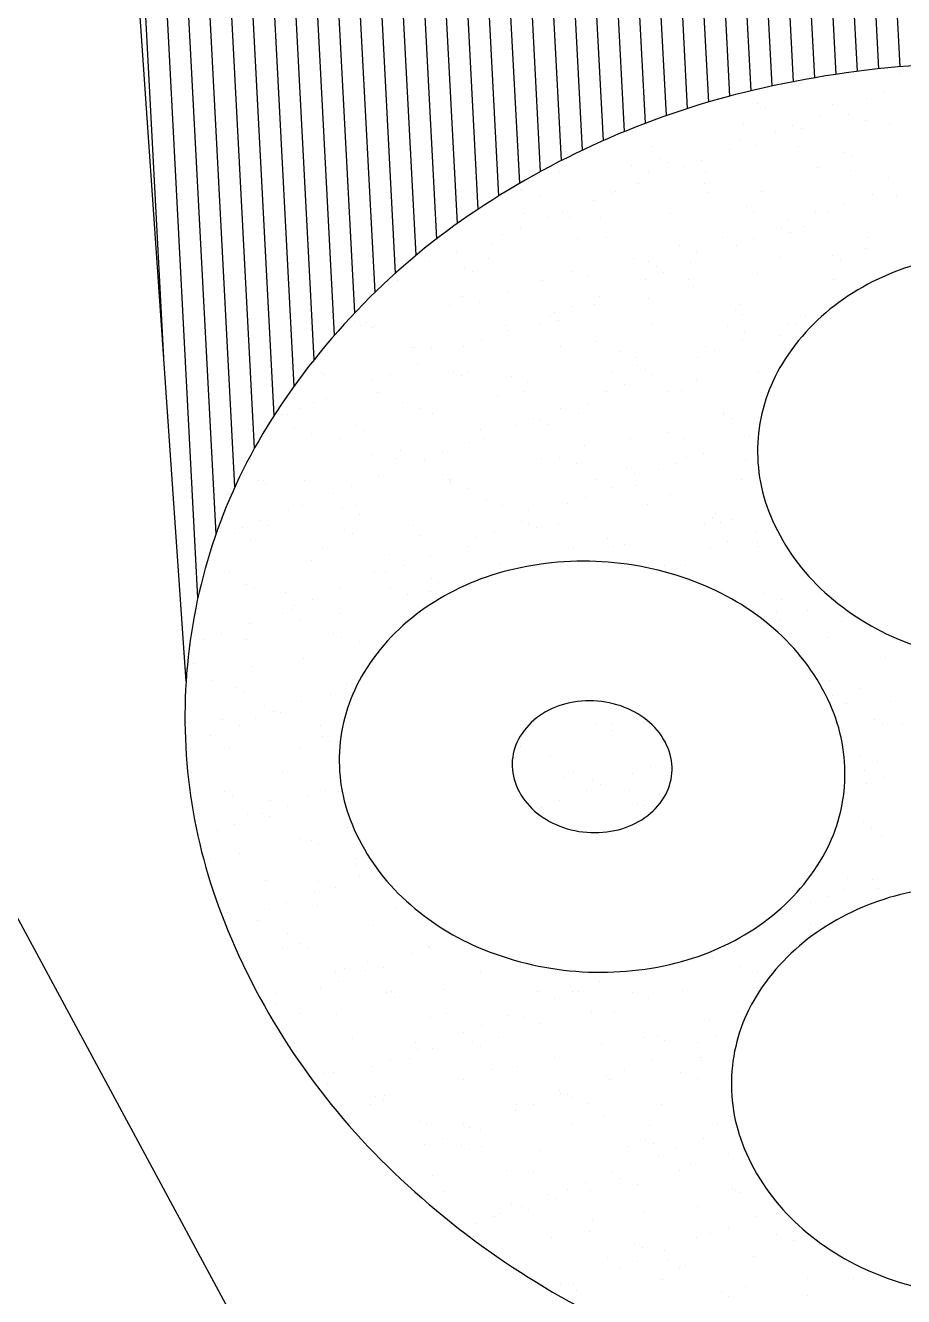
# Model space of a CAD drawing. Extents: x -508 to 92, y -98 to -31.
# Drawn here: x -111.956 to -110.214, y -71.689 to -69.167 of the extents above; entities that cross this region are included whole.
import ezdxf

# ---------------------------------------------------------------- set-up
doc = ezdxf.new("R2010")
doc.units = 0
doc.header["$MEASUREMENT"] = 0
doc.layers.get('0').update_dxf_attribs({"linetype": 'CONTINUOUS', "lineweight": 30})
doc.layers.add('SPARE', color=7, linetype='CONTINUOUS')

# ---------------------------------------------------------------- blocks, each defined once
blk = doc.blocks.new('*X10')
at = {"color": 0}
for p, q in [((48.8317, 63.3443), (48.7022, 65.8168)), ((48.8794, 63.0081), (48.7338, 65.7871)), ((48.9048, 63.0975), (48.7658, 65.7487)), ((48.9313, 63.1636), (48.7979, 65.7104)), ((49.5941, 63.7021), (49.49, 65.6877)), ((48.9585, 63.2176), (48.8299, 65.672)), ((49.3881, 63.6203), (49.2807, 65.6681)), ((49.4173, 63.6347), (49.3107, 65.67)), ((49.4467, 63.6482), (49.3406, 65.6718)), ((49.4761, 63.6607), (49.3706, 65.6736)), ((49.5055, 63.6724), (49.4005, 65.6754)), ((49.535, 63.6831), (49.4305, 65.6773)), ((49.0988, 63.407), (48.9813, 65.6499)), ((49.1273, 63.436), (49.0112, 65.6517)), ((49.156, 63.4628), (49.0412, 65.6535)), ((49.1847, 63.4876), (49.0711, 65.6553)), ((49.2136, 63.5107), (49.1011, 65.6572)), ((49.2425, 63.5322), (49.131, 65.659)), ((49.2715, 63.5522), (49.161, 65.6608)), ((49.3005, 63.5708), (49.1909, 65.6626)), ((49.3296, 63.5884), (49.2208, 65.6645)), ((49.3588, 63.6048), (49.2508, 65.6663)), ((48.9862, 63.2636), (48.8615, 65.6426)), ((49.0141, 63.3045), (48.8914, 65.6444)), ((49.0422, 63.3417), (48.9214, 65.6462)), ((49.0704, 63.3757), (48.9513, 65.648)), ((49.5645, 63.6931), (49.4907, 65.101)), ((49.832, 63.7486), (49.763, 65.0636)), ((49.8618, 63.7515), (49.7927, 65.0708)), ((49.7723, 63.7409), (49.7039, 65.0458)), ((49.8021, 63.745), (49.7334, 65.0553)), ((49.7425, 63.7361), (49.6744, 65.0351)), ((49.683, 63.7246), (49.6156, 65.01)), ((49.7127, 63.7306), (49.645, 65.0232)), ((49.6237, 63.7104), (49.5562, 64.9981)), ((49.6533, 63.7179), (49.5862, 64.9976))]:
    blk.add_line(p, q, dxfattribs=at)
blk = doc.blocks.new('*X15')
at = {"color": 0}
for p, q in [((49.8609, 63.7417), (49.8609, 63.7417)), ((49.8389, 63.7161), (49.8389, 63.7161)), ((49.6621, 63.7003), (49.6621, 63.7003)), ((49.673, 63.6942), (49.673, 63.6942)), ((49.7677, 63.6989), (49.7677, 63.6989)), ((49.8143, 63.7069), (49.8143, 63.7069)), ((49.7502, 63.6829), (49.7502, 63.6829)), ((49.7891, 63.6844), (49.7891, 63.6844)), ((49.8127, 63.6761), (49.8127, 63.6761)), ((49.643, 63.6707), (49.643, 63.6707)), ((49.6872, 63.6594), (49.6872, 63.6594)), ((49.7118, 63.6686), (49.7118, 63.6686)), ((49.7243, 63.6651), (49.7243, 63.6651)), ((49.8466, 63.6713), (49.8466, 63.6713)), ((49.5158, 63.6396), (49.5158, 63.6396)), ((49.6375, 63.6491), (49.6375, 63.6491)), ((49.6611, 63.6408), (49.6611, 63.6408)), ((49.7194, 63.6402), (49.7194, 63.6402)), ((49.5255, 63.6238), (49.5255, 63.6238)), ((49.5846, 63.621), (49.5846, 63.621)), ((49.623, 63.6354), (49.623, 63.6354)), ((49.7831, 63.6319), (49.7831, 63.6319)), ((49.794, 63.6257), (49.794, 63.6257)), ((49.3853, 63.6045), (49.3853, 63.6045)), ((49.4858, 63.6138), (49.4858, 63.6138)), ((49.5094, 63.6055), (49.5094, 63.6055)), ((49.5364, 63.6176), (49.5364, 63.6176)), ((49.56, 63.6118), (49.56, 63.6118)), ((49.5889, 63.6051), (49.5889, 63.6051)), ((49.7459, 63.6108), (49.7459, 63.6108)), ((49.7925, 63.6057), (49.7925, 63.6057)), ((49.4959, 63.5879), (49.4959, 63.5879)), ((49.5878, 63.5886), (49.5878, 63.5886)), ((49.8453, 63.5967), (49.8453, 63.5967)), ((49.3302, 63.5804), (49.3302, 63.5804)), ((49.3342, 63.5785), (49.3342, 63.5785)), ((49.3578, 63.5702), (49.3578, 63.5702)), ((49.4575, 63.5735), (49.4575, 63.5735)), ((49.4642, 63.5769), (49.4642, 63.5769)), ((49.5942, 63.5755), (49.5942, 63.5755)), ((49.6677, 63.5775), (49.6677, 63.5775)), ((49.8229, 63.5731), (49.8229, 63.5731)), ((49.8567, 63.5715), (49.8567, 63.5715)), ((49.4329, 63.5643), (49.4329, 63.5643)), ((49.6465, 63.5553), (49.6465, 63.5553)), ((49.7599, 63.5495), (49.7599, 63.5495)), ((49.7845, 63.5587), (49.7845, 63.5587)), ((49.337, 63.5459), (49.337, 63.5459)), ((49.3687, 63.5403), (49.3687, 63.5403)), ((49.3889, 63.5472), (49.3889, 63.5472)), ((49.3998, 63.541), (49.3998, 63.541)), ((49.4426, 63.5401), (49.4426, 63.5401)), ((49.5406, 63.5465), (49.5406, 63.5465)), ((49.6574, 63.5492), (49.6574, 63.5492)), ((49.705, 63.5362), (49.705, 63.5362)), ((49.7441, 63.5471), (49.7441, 63.5471)), ((49.3057, 63.5168), (49.3057, 63.5168)), ((49.3303, 63.526), (49.3303, 63.526)), ((49.6957, 63.5255), (49.6957, 63.5255)), ((49.7087, 63.5201), (49.7087, 63.5201)), ((49.7286, 63.5279), (49.7286, 63.5279)), ((49.2909, 63.5048), (49.2909, 63.5048)), ((49.4101, 63.5114), (49.4101, 63.5114)), ((49.4512, 63.512), (49.4512, 63.512)), ((49.5534, 63.5009), (49.5534, 63.5009)), ((49.6137, 63.512), (49.6137, 63.512)), ((49.6327, 63.502), (49.6327, 63.502)), ((49.6573, 63.5112), (49.6573, 63.5112)), ((49.8134, 63.4978), (49.8134, 63.4978)), ((49.8172, 63.5125), (49.8172, 63.5125)), ((49.2032, 63.4784), (49.2032, 63.4784)), ((49.2416, 63.4928), (49.2416, 63.4928)), ((49.2853, 63.4832), (49.2853, 63.4832)), ((49.4889, 63.4838), (49.4889, 63.4838)), ((49.5099, 63.4788), (49.5099, 63.4788)), ((49.5769, 63.4926), (49.5769, 63.4926)), ((49.6925, 63.4844), (49.6925, 63.4844)), ((49.7675, 63.4869), (49.7675, 63.4869)), ((49.7784, 63.4807), (49.7784, 63.4807)), ((49.1786, 63.4692), (49.1786, 63.4692)), ((49.2524, 63.4706), (49.2524, 63.4706)), ((49.2632, 63.4645), (49.2632, 63.4645)), ((49.4017, 63.4656), (49.4017, 63.4656)), ((49.5208, 63.4726), (49.5208, 63.4726)), ((49.5302, 63.4636), (49.5302, 63.4636)), ((49.5686, 63.478), (49.5686, 63.478)), ((49.6618, 63.4625), (49.6618, 63.4625)), ((49.1582, 63.4521), (49.1582, 63.4521)), ((49.3617, 63.4527), (49.3617, 63.4527)), ((49.4253, 63.4573), (49.4253, 63.4573)), ((49.5056, 63.4544), (49.5056, 63.4544)), ((49.5653, 63.4533), (49.5653, 63.4533)), ((49.5722, 63.4435), (49.5722, 63.4435)), ((49.7689, 63.4539), (49.7689, 63.4539)), ((49.25, 63.4303), (49.25, 63.4303)), ((49.3146, 63.4354), (49.3146, 63.4354)), ((49.4414, 63.4305), (49.4414, 63.4305)), ((49.5101, 63.4272), (49.5101, 63.4272)), ((49.2313, 63.4176), (49.2313, 63.4176)), ((49.2736, 63.422), (49.2736, 63.422)), ((49.403, 63.4161), (49.403, 63.4161)), ((49.4348, 63.4182), (49.4348, 63.4182)), ((49.6309, 63.4103), (49.6309, 63.4103)), ((49.6384, 63.4188), (49.6384, 63.4188)), ((49.7725, 63.4233), (49.7725, 63.4233)), ((49.0984, 63.395), (49.0984, 63.395)), ((49.1065, 63.3894), (49.1065, 63.3894)), ((49.1158, 63.3941), (49.1158, 63.3941)), ((49.3101, 63.39), (49.3101, 63.39)), ((49.3585, 63.3919), (49.3585, 63.3919)), ((49.3733, 63.4022), (49.3733, 63.4022)), ((49.3784, 63.4069), (49.3784, 63.4069)), ((49.3842, 63.396), (49.3842, 63.396)), ((49.5136, 63.3906), (49.5136, 63.3906)), ((49.6418, 63.4042), (49.6418, 63.4042)), ((49.7054, 63.3921), (49.7054, 63.3921)), ((49.7172, 63.3912), (49.7172, 63.3912)), ((49.73, 63.4013), (49.73, 63.4013)), ((49.122, 63.3867), (49.122, 63.3867)), ((49.1267, 63.3879), (49.1267, 63.3879)), ((49.3142, 63.3829), (49.3142, 63.3829)), ((49.6209, 63.388), (49.6209, 63.388)), ((49.6444, 63.3797), (49.6444, 63.3797)), ((49.6931, 63.3751), (49.6931, 63.3751)), ((49.178, 63.3589), (49.178, 63.3589)), ((49.1829, 63.3589), (49.1829, 63.3589)), ((49.2068, 63.3566), (49.2068, 63.3566)), ((49.2513, 63.3594), (49.2513, 63.3594)), ((49.2758, 63.3686), (49.2758, 63.3686)), ((49.3865, 63.3595), (49.3865, 63.3595)), ((49.4356, 63.367), (49.4356, 63.367)), ((49.5901, 63.3601), (49.5901, 63.3601)), ((49.6028, 63.3538), (49.6028, 63.3538)), ((49.6412, 63.3681), (49.6412, 63.3681)), ((49.4692, 63.3527), (49.4692, 63.3527)), ((49.4928, 63.3444), (49.4928, 63.3444)), ((49.5782, 63.3446), (49.5782, 63.3446)), ((49.0524, 63.3238), (49.0524, 63.3238)), ((49.0551, 63.3213), (49.0551, 63.3213)), ((49.1487, 63.321), (49.1487, 63.321)), ((49.1871, 63.3354), (49.1871, 63.3354)), ((49.2368, 63.3256), (49.2368, 63.3256)), ((49.2476, 63.3195), (49.2476, 63.3195)), ((49.256, 63.3244), (49.256, 63.3244)), ((49.4596, 63.325), (49.4596, 63.325)), ((49.4943, 63.3337), (49.4943, 63.3337)), ((49.5052, 63.3276), (49.5052, 63.3276)), ((49.5141, 63.3206), (49.5141, 63.3206)), ((49.6631, 63.3256), (49.6631, 63.3256)), ((49.1241, 63.3118), (49.1241, 63.3118)), ((49.3176, 63.3174), (49.3176, 63.3174)), ((49.3411, 63.3091), (49.3411, 63.3091)), ((49.4757, 63.3062), (49.4757, 63.3062)), ((49.5776, 63.3143), (49.5776, 63.3143)), ((49.0599, 63.2878), (49.0599, 63.2878)), ((49.1312, 63.2963), (49.1312, 63.2963)), ((49.299, 63.2904), (49.299, 63.2904)), ((49.3348, 63.2969), (49.3348, 63.2969)), ((49.4511, 63.297), (49.4511, 63.297)), ((49.5384, 63.2974), (49.5384, 63.2974)), ((49.5566, 63.2985), (49.5566, 63.2985)), ((49.0041, 63.2652), (49.0041, 63.2652)), ((49.0215, 63.2735), (49.0215, 63.2735)), ((49.0414, 63.2823), (49.0414, 63.2823)), ((49.1659, 63.2821), (49.1659, 63.2821)), ((49.1895, 63.2738), (49.1895, 63.2738)), ((49.2077, 63.2658), (49.2077, 63.2658)), ((49.3869, 63.2731), (49.3869, 63.2731)), ((49.4112, 63.2664), (49.4112, 63.2664)), ((49.426, 63.279), (49.426, 63.279)), ((49.6148, 63.267), (49.6148, 63.267)), ((49.6153, 63.2653), (49.6153, 63.2653)), ((48.997, 63.2643), (48.997, 63.2643)), ((49.1002, 63.249), (49.1002, 63.249)), ((49.3239, 63.2495), (49.3239, 63.2495)), ((49.3485, 63.2587), (49.3485, 63.2587)), ((49.3577, 63.2572), (49.3577, 63.2572)), ((49.3686, 63.251), (49.3686, 63.251)), ((49.6262, 63.2591), (49.6262, 63.2591)), ((49.0143, 63.2468), (49.0143, 63.2468)), ((49.0378, 63.2385), (49.0378, 63.2385)), ((49.0772, 63.2307), (49.0772, 63.2307)), ((49.1111, 63.2429), (49.1111, 63.2429)), ((49.2743, 63.2437), (49.2743, 63.2437)), ((49.2807, 63.2313), (49.2807, 63.2313)), ((49.4843, 63.2319), (49.4843, 63.2319)), ((49.5367, 63.2398), (49.5367, 63.2398)), ((49.5603, 63.2315), (49.5603, 63.2315)), ((49.6509, 63.2347), (49.6509, 63.2347)), ((49.1624, 63.2138), (49.1624, 63.2138)), ((49.2598, 63.2255), (49.2598, 63.2255)), ((49.42, 63.222), (49.42, 63.222)), ((48.9524, 63.2025), (48.9524, 63.2025)), ((49.1227, 63.2084), (49.1227, 63.2084)), ((49.156, 63.2031), (49.156, 63.2031)), ((49.1968, 63.202), (49.1968, 63.202)), ((49.2214, 63.2112), (49.2214, 63.2112)), ((49.3595, 63.2037), (49.3595, 63.2037)), ((49.3851, 63.2045), (49.3851, 63.2045)), ((49.4086, 63.1962), (49.4086, 63.1962)), ((49.5483, 63.1964), (49.5483, 63.1964)), ((49.5631, 63.2043), (49.5631, 63.2043)), ((49.5868, 63.2107), (49.5868, 63.2107)), ((49.6451, 63.2014), (49.6451, 63.2014)), ((49.1326, 63.178), (49.1326, 63.178)), ((49.2212, 63.1806), (49.2212, 63.1806)), ((49.4787, 63.1887), (49.4787, 63.1887)), ((49.4896, 63.1826), (49.4896, 63.1826)), ((49.5238, 63.1872), (49.5238, 63.1872)), ((48.9636, 63.1725), (48.9636, 63.1725)), ((48.971, 63.1731), (48.971, 63.1731)), ((48.9745, 63.1663), (48.9745, 63.1663)), ((49.0288, 63.172), (49.0288, 63.172)), ((49.0942, 63.1636), (49.0942, 63.1636)), ((49.232, 63.1744), (49.232, 63.1744)), ((49.2324, 63.1726), (49.2324, 63.1726)), ((49.2334, 63.1692), (49.2334, 63.1692)), ((49.257, 63.1608), (49.257, 63.1608)), ((49.436, 63.1732), (49.436, 63.1732)), ((49.4596, 63.1632), (49.4596, 63.1632)), ((49.4935, 63.1661), (49.4935, 63.1661)), ((49.6395, 63.1738), (49.6395, 63.1738)), ((49.0696, 63.1544), (49.0696, 63.1544)), ((49.2834, 63.1454), (49.2834, 63.1454)), ((49.4212, 63.1488), (49.4212, 63.1488)), ((49.5409, 63.1535), (49.5409, 63.1535)), ((49.0055, 63.1304), (49.0055, 63.1304)), ((49.0258, 63.1373), (49.0258, 63.1373)), ((49.0818, 63.1339), (49.0818, 63.1339)), ((49.1019, 63.1375), (49.1019, 63.1375)), ((49.1053, 63.1255), (49.1053, 63.1255)), ((49.3055, 63.1381), (49.3055, 63.1381)), ((49.3418, 63.1308), (49.3418, 63.1308)), ((49.3966, 63.1397), (49.3966, 63.1397)), ((49.5091, 63.1387), (49.5091, 63.1387)), ((49.6042, 63.1269), (49.6042, 63.1269)), ((48.9425, 63.1069), (48.9425, 63.1069)), ((48.9671, 63.1161), (48.9671, 63.1161)), ((48.9771, 63.1093), (48.9771, 63.1093)), ((49.1807, 63.1099), (49.1807, 63.1099)), ((49.3324, 63.1157), (49.3324, 63.1157)), ((49.3421, 63.1122), (49.3421, 63.1122)), ((49.353, 63.106), (49.353, 63.106)), ((49.3843, 63.1105), (49.3843, 63.1105)), ((49.5879, 63.1111), (49.5879, 63.1111)), ((49.5997, 63.1203), (49.5997, 63.1203)), ((49.6106, 63.1141), (49.6106, 63.1141)), ((49.6278, 63.1185), (49.6278, 63.1185)), ((48.9301, 63.0986), (48.9301, 63.0986)), ((48.9537, 63.0902), (48.9537, 63.0902)), ((49.0846, 63.104), (49.0846, 63.104)), ((49.0955, 63.0979), (49.0955, 63.0979)), ((49.1902, 63.0955), (49.1902, 63.0955)), ((49.2695, 63.0921), (49.2695, 63.0921)), ((49.294, 63.1013), (49.294, 63.1013)), ((49.4526, 63.0916), (49.4526, 63.0916)), ((49.6594, 63.1009), (49.6594, 63.1009)), ((49.0536, 63.0789), (49.0536, 63.0789)), ((49.2571, 63.0795), (49.2571, 63.0795)), ((49.4044, 63.0769), (49.4044, 63.0769)), ((49.4607, 63.0801), (49.4607, 63.0801)), ((49.4761, 63.0832), (49.4761, 63.0832)), ((49.5964, 63.0773), (49.5964, 63.0773)), ((49.621, 63.0865), (49.621, 63.0865)), ((49.6619, 63.0851), (49.6619, 63.0851)), ((49.6643, 63.0807), (49.6643, 63.0807)), ((49.0385, 63.0602), (49.0385, 63.0602)), ((49.1468, 63.0688), (49.1468, 63.0688)), ((49.1669, 63.0538), (49.1669, 63.0538)), ((49.2053, 63.0681), (49.2053, 63.0681)), ((49.3009, 63.0563), (49.3009, 63.0563)), ((49.5323, 63.0533), (49.5323, 63.0533)), ((49.561, 63.0532), (49.561, 63.0532)), ((49.7207, 63.0518), (49.7207, 63.0518)), ((48.9231, 63.0437), (48.9231, 63.0437)), ((49.1266, 63.0443), (49.1266, 63.0443)), ((49.1423, 63.0446), (49.1423, 63.0446)), ((49.2056, 63.0356), (49.2056, 63.0356)), ((49.5338, 63.0455), (49.5338, 63.0455)), ((48.8869, 63.0249), (48.8869, 63.0249)), ((48.948, 63.0275), (48.948, 63.0275)), ((48.9589, 63.0213), (48.9589, 63.0213)), ((49.0019, 63.0162), (49.0019, 63.0162)), ((49.0781, 63.0206), (49.0781, 63.0206)), ((49.1493, 63.021), (49.1493, 63.021)), ((49.2055, 63.0168), (49.2055, 63.0168)), ((49.2164, 63.0294), (49.2164, 63.0294)), ((49.6126, 63.018), (49.6126, 63.018)), ((49.0397, 63.0062), (49.0397, 63.0062)), ((49.1728, 63.0126), (49.1728, 63.0126)), ((49.6717, 63.014), (49.6717, 63.014)), ((49.6953, 63.0056), (49.6953, 63.0056)), ((48.8747, 62.9851), (48.8747, 62.9851)), ((48.9976, 62.9857), (48.9976, 62.9857)), ((49.0102, 62.9922), (49.0102, 62.9922)), ((49.0151, 62.997), (49.0151, 62.997)), ((49.0783, 62.9857), (49.0783, 62.9857)), ((49.689, 62.9875), (49.689, 62.9875)), ((49.7321, 62.991), (49.7321, 62.991)), ((48.951, 62.973), (48.951, 62.973)), ((49.0212, 62.9773), (49.0212, 62.9773)), ((49.6937, 62.9767), (49.6937, 62.9767)), ((49.7801, 62.9756), (49.7801, 62.9756)), ((48.888, 62.9495), (48.888, 62.9495)), ((48.9126, 62.9587), (48.9126, 62.9587)), ((48.9478, 62.9506), (48.9478, 62.9506)), ((49.069, 62.959), (49.069, 62.959)), ((49.0798, 62.9529), (49.0798, 62.9529)), ((49.106, 62.9473), (49.106, 62.9473)), ((49.7621, 62.953), (49.7621, 62.953)), ((48.8695, 62.942), (48.8695, 62.942)), ((48.8736, 62.9157), (48.8736, 62.9157)), ((48.9544, 62.912), (48.9544, 62.912)), ((49.0266, 62.923), (49.0266, 62.923)), ((49.8409, 62.9254), (49.8409, 62.9254)), ((48.8995, 62.8919), (48.8995, 62.8919)), ((49.103, 62.8925), (49.103, 62.8925)), ((49.7628, 62.8927), (49.7628, 62.8927)), ((48.9324, 62.8824), (48.9324, 62.8824)), ((48.9433, 62.8763), (48.9433, 62.8763)), ((49.0878, 62.8872), (49.0878, 62.8872)), ((49.8048, 62.8812), (49.8048, 62.8812)), ((48.9726, 62.8574), (48.9726, 62.8574)), ((49.0237, 62.8632), (49.0237, 62.8632)), ((49.0651, 62.8728), (49.0651, 62.8728)), ((49.0887, 62.8644), (49.0887, 62.8644)), ((49.7664, 62.8668), (49.7664, 62.8668)), ((49.7673, 62.8716), (49.7673, 62.8716)), ((49.7868, 62.8598), (49.7868, 62.8598)), ((49.8477, 62.8627), (49.8477, 62.8627)), ((48.9607, 62.8396), (48.9607, 62.8396)), ((48.9853, 62.8488), (48.9853, 62.8488)), ((48.9946, 62.8472), (48.9946, 62.8472)), ((49.8261, 62.8384), (49.8261, 62.8384)), ((48.9135, 62.8375), (48.9135, 62.8375)), ((48.937, 62.8291), (48.937, 62.8291)), ((49.0514, 62.8298), (49.0514, 62.8298)), ((49.436, 62.8305), (49.436, 62.8305)), ((49.4585, 62.831), (49.4585, 62.831)), ((49.4595, 62.8221), (49.4595, 62.8221)), ((49.8369, 62.8322), (49.8369, 62.8322)), ((49.8657, 62.8322), (49.8657, 62.8322)), ((48.8965, 62.8156), (48.8965, 62.8156)), ((49.0534, 62.814), (49.0534, 62.814)), ((49.0642, 62.8078), (49.0642, 62.8078)), ((48.9242, 62.7988), (48.9242, 62.7988)), ((49.0219, 62.7991), (49.0219, 62.7991)), ((49.3314, 62.8), (49.3314, 62.8)), ((49.3732, 62.7869), (49.3732, 62.7869)), ((49.5349, 62.8006), (49.5349, 62.8006)), ((49.8068, 62.7881), (49.8068, 62.7881)), ((49.5121, 62.7717), (49.5121, 62.7717)), ((49.8116, 62.7666), (49.8116, 62.7666)), ((49.8303, 62.7798), (49.8303, 62.7798)), ((48.8702, 62.7638), (48.8702, 62.7638)), ((48.9973, 62.7642), (48.9973, 62.7642)), ((49.3927, 62.7568), (49.3927, 62.7568)), ((49.4044, 62.7654), (49.4044, 62.7654)), ((49.4319, 62.7537), (49.4319, 62.7537)), ((49.4875, 62.7625), (49.4875, 62.7625)), ((49.839, 62.757), (49.839, 62.757)), ((48.8725, 62.7361), (48.8725, 62.7361)), ((48.9168, 62.7374), (48.9168, 62.7374)), ((48.9277, 62.7313), (48.9277, 62.7313)), ((49.0579, 62.739), (49.0579, 62.739)), ((49.0761, 62.7367), (49.0761, 62.7367)), ((49.4233, 62.7386), (49.4233, 62.7386)), ((49.4428, 62.7475), (49.4428, 62.7475)), ((49.4833, 62.7379), (49.4833, 62.7379)), ((49.8145, 62.7478), (49.8145, 62.7478)), ((48.981, 62.7246), (48.981, 62.7246)), ((49.0046, 62.7162), (49.0046, 62.7162)), ((49.0333, 62.7298), (49.0333, 62.7298)), ((49.3603, 62.715), (49.3603, 62.715)), ((49.3849, 62.7242), (49.3849, 62.7242)), ((49.4941, 62.7185), (49.4941, 62.7185)), ((49.5035, 62.7175), (49.5035, 62.7175)), ((48.949, 62.7056), (48.949, 62.7056)), ((48.9692, 62.7058), (48.9692, 62.7058)), ((48.979, 62.7022), (48.979, 62.7022)), ((49.3561, 62.7068), (49.3561, 62.7068)), ((48.9062, 62.6822), (48.9062, 62.6822)), ((48.9308, 62.6914), (48.9308, 62.6914)), ((49.0894, 62.6862), (49.0894, 62.6862)), ((49.8104, 62.6933), (49.8104, 62.6933)), ((49.8213, 62.6872), (49.8213, 62.6872)), ((49.022, 62.6711), (49.022, 62.6711)), ((49.0378, 62.669), (49.0378, 62.669)), ((49.0486, 62.6628), (49.0486, 62.6628)), ((49.8363, 62.6735), (49.8363, 62.6735)), ((48.8973, 62.6429), (48.8973, 62.6429)), ((48.9377, 62.6509), (48.9377, 62.6509)), ((49.1008, 62.6435), (49.1008, 62.6435)), ((49.1, 62.6338), (49.1, 62.6338)), ((49.7462, 62.6316), (49.7462, 62.6316)), ((48.9737, 62.6124), (48.9737, 62.6124)), ((49.0485, 62.6116), (49.0485, 62.6116)), ((49.106, 62.6199), (49.106, 62.6199)), ((49.788, 62.6148), (49.788, 62.6148)), ((49.823, 62.6139), (49.823, 62.6139)), ((49.0419, 62.5959), (49.0419, 62.5959)), ((49.0721, 62.6033), (49.0721, 62.6033)), ((49.76, 62.5904), (49.76, 62.5904)), ((49.7846, 62.5996), (49.7846, 62.5996)), ((49.831, 62.6015), (49.831, 62.6015)), ((48.9121, 62.5863), (48.9121, 62.5863)), ((48.9789, 62.5724), (48.9789, 62.5724)), ((49.0035, 62.5816), (49.0035, 62.5816)), ((49.0468, 62.5779), (49.0468, 62.5779)), ((49.1569, 62.5733), (49.1569, 62.5733)), ((49.7361, 62.5816), (49.7361, 62.5816)), ((48.9204, 62.568), (48.9204, 62.568)), ((48.9634, 62.5572), (48.9634, 62.5572)), ((49.6958, 62.5664), (49.6958, 62.5664)), ((48.922, 62.5497), (48.922, 62.5497)), ((49.0053, 62.5379), (49.0053, 62.5379)), ((49.1256, 62.5503), (49.1256, 62.5503)), ((49.7363, 62.5521), (49.7363, 62.5521)), ((48.9984, 62.5193), (48.9984, 62.5193)), ((49.0222, 62.524), (49.0222, 62.524)), ((49.033, 62.5178), (49.033, 62.5178)), ((49.202, 62.5199), (49.202, 62.5199)), ((49.2033, 62.5193), (49.2033, 62.5193)), ((49.1787, 62.5101), (49.1787, 62.5101)), ((49.5995, 62.505), (49.5995, 62.505)), ((49.0715, 62.4848), (49.0715, 62.4848)), ((49.0844, 62.4888), (49.0844, 62.4888)), ((49.1145, 62.4861), (49.1145, 62.4861)), ((49.116, 62.4987), (49.116, 62.4987)), ((49.1396, 62.4904), (49.1396, 62.4904)), ((49.2751, 62.4854), (49.2751, 62.4854)), ((49.6385, 62.4917), (49.6385, 62.4917)), ((49.6621, 62.4834), (49.6621, 62.4834)), ((49.6822, 62.4866), (49.6822, 62.4866)), ((49.0761, 62.4717), (49.0761, 62.4717)), ((49.4415, 62.4713), (49.4415, 62.4713)), ((49.6583, 62.4718), (49.6583, 62.4718)), ((49.6691, 62.4656), (49.6691, 62.4656)), ((48.9644, 62.4634), (48.9644, 62.4634)), ((48.9879, 62.4551), (48.9879, 62.4551)), ((49.0515, 62.4625), (49.0515, 62.4625)), ((49.1431, 62.4555), (49.1431, 62.4555)), ((49.1503, 62.4572), (49.1503, 62.4572)), ((49.154, 62.4494), (49.154, 62.4494)), ((49.2244, 62.4603), (49.2244, 62.4603)), ((49.3539, 62.4578), (49.3539, 62.4578)), ((49.3785, 62.4478), (49.3785, 62.4478)), ((49.4007, 62.4636), (49.4007, 62.4636)), ((49.4031, 62.4569), (49.4031, 62.4569)), ((49.4116, 62.4575), (49.4116, 62.4575)), ((49.4868, 62.4564), (49.4868, 62.4564)), ((49.5104, 62.4481), (49.5104, 62.4481)), ((49.5575, 62.4584), (49.5575, 62.4584)), ((48.9874, 62.4385), (48.9874, 62.4385)), ((49.0232, 62.4261), (49.0232, 62.4261)), ((49.0728, 62.425), (49.0728, 62.425)), ((49.2054, 62.4203), (49.2054, 62.4203)), ((49.2268, 62.4267), (49.2268, 62.4267)), ((49.3144, 62.4238), (49.3144, 62.4238)), ((49.3352, 62.4211), (49.3352, 62.4211)), ((49.3587, 62.4128), (49.3587, 62.4128)), ((49.4303, 62.4273), (49.4303, 62.4273)), ((49.4629, 62.4284), (49.4629, 62.4284)), ((49.5952, 62.418), (49.5952, 62.418)), ((49.6339, 62.4279), (49.6339, 62.4279)), ((49.2514, 62.4002), (49.2514, 62.4002)), ((49.276, 62.4094), (49.276, 62.4094)), ((49.5217, 62.3952), (49.5217, 62.3952)), ((49.6029, 62.3946), (49.6029, 62.3946)), ((49.0963, 62.3916), (49.0963, 62.3916)), ((49.1835, 62.3858), (49.1835, 62.3858)), ((49.1872, 62.3762), (49.1872, 62.3762)), ((49.2071, 62.3775), (49.2071, 62.3775)), ((49.2641, 62.3871), (49.2641, 62.3871)), ((49.275, 62.3809), (49.275, 62.3809)), ((49.2998, 62.3922), (49.2998, 62.3922)), ((49.4436, 62.3827), (49.4436, 62.3827)), ((49.5034, 62.3928), (49.5034, 62.3928)), ((49.5326, 62.389), (49.5326, 62.389)), ((49.5783, 62.3854), (49.5783, 62.3854)), ((49.0174, 62.3728), (49.0174, 62.3728)), ((49.1488, 62.3619), (49.1488, 62.3619)), ((49.1751, 62.364), (49.1751, 62.364)), ((49.3786, 62.3646), (49.3786, 62.3646)), ((49.5142, 62.3614), (49.5142, 62.3614)), ((49.5822, 62.3652), (49.5822, 62.3652)), ((49.5839, 62.36), (49.5839, 62.36)), ((49.0319, 62.3505), (49.0319, 62.3505)), ((49.0554, 62.3422), (49.0554, 62.3422)), ((49.0688, 62.3437), (49.0688, 62.3437)), ((49.1242, 62.3527), (49.1242, 62.3527)), ((49.2919, 62.3474), (49.2919, 62.3474)), ((49.3264, 62.3519), (49.3264, 62.3519)), ((49.4758, 62.3471), (49.4758, 62.3471)), ((49.5543, 62.3435), (49.5543, 62.3435)), ((49.0479, 62.3329), (49.0479, 62.3329)), ((49.0601, 62.3287), (49.0601, 62.3287)), ((49.2515, 62.3335), (49.2515, 62.3335)), ((49.4512, 62.3379), (49.4512, 62.3379)), ((49.4551, 62.3341), (49.4551, 62.3341)), ((49.5779, 62.3352), (49.5779, 62.3352)), ((49.1275, 62.3105), (49.1275, 62.3105)), ((49.1384, 62.3043), (49.1384, 62.3043)), ((49.1403, 62.3121), (49.1403, 62.3121)), ((49.3851, 62.3186), (49.3851, 62.3186)), ((49.387, 62.3139), (49.387, 62.3139)), ((49.396, 62.3125), (49.396, 62.3125)), ((49.4027, 62.3082), (49.4027, 62.3082)), ((49.121, 62.2984), (49.121, 62.2984)), ((49.324, 62.2904), (49.324, 62.2904)), ((49.3246, 62.299), (49.3246, 62.299)), ((49.3486, 62.2995), (49.3486, 62.2995)), ((49.4263, 62.2999), (49.4263, 62.2999)), ((49.5281, 62.2996), (49.5281, 62.2996)), ((49.1898, 62.2753), (49.1898, 62.2753)), ((49.1998, 62.2709), (49.1998, 62.2709)), ((49.251, 62.2729), (49.251, 62.2729)), ((49.4034, 62.2715), (49.4034, 62.2715)), ((49.4473, 62.2834), (49.4473, 62.2834)), ((49.5111, 62.2698), (49.5111, 62.2698)), ((49.607, 62.2721), (49.607, 62.2721)), ((49.2215, 62.252), (49.2215, 62.252)), ((49.2599, 62.2664), (49.2599, 62.2664)), ((49.2746, 62.2646), (49.2746, 62.2646)), ((49.5869, 62.2516), (49.5869, 62.2516)), ((49.1969, 62.2428), (49.1969, 62.2428)), ((49.2485, 62.242), (49.2485, 62.242)), ((49.2594, 62.2359), (49.2594, 62.2359)), ((49.2762, 62.2404), (49.2762, 62.2404)), ((49.3594, 62.2345), (49.3594, 62.2345)), ((49.4798, 62.241), (49.4798, 62.241)), ((49.5061, 62.2502), (49.5061, 62.2502)), ((49.517, 62.244), (49.517, 62.244)), ((49.5485, 62.2372), (49.5485, 62.2372)), ((49.5239, 62.228), (49.5239, 62.228)), ((49.5683, 62.215), (49.5683, 62.215)), ((49.6219, 62.2306), (49.6219, 62.2306)), ((49.6454, 62.2222), (49.6454, 62.2222)), ((49.2078, 62.1992), (49.2078, 62.1992)), ((49.3107, 62.2068), (49.3107, 62.2068)), ((49.3493, 62.2059), (49.3493, 62.2059)), ((49.4597, 62.2041), (49.4597, 62.2041)), ((49.5529, 62.2065), (49.5529, 62.2065)), ((49.3967, 62.1805), (49.3967, 62.1805)), ((49.4213, 62.1897), (49.4213, 62.1897)), ((49.4702, 62.1953), (49.4702, 62.1953)), ((49.4938, 62.1869), (49.4938, 62.1869)), ((49.6271, 62.1817), (49.6271, 62.1817)), ((49.2246, 62.1777), (49.2246, 62.1777)), ((49.3695, 62.1736), (49.3695, 62.1736)), ((49.3804, 62.1674), (49.3804, 62.1674)), ((49.4281, 62.1783), (49.4281, 62.1783)), ((49.6317, 62.1789), (49.6317, 62.1789)), ((49.6379, 62.1756), (49.6379, 62.1756)), ((49.301, 62.1472), (49.301, 62.1472)), ((49.3186, 62.16), (49.3186, 62.16)), ((49.3326, 62.1565), (49.3326, 62.1565)), ((49.3421, 62.1516), (49.3421, 62.1516)), ((49.5045, 62.1478), (49.5045, 62.1478)), ((49.5786, 62.1569), (49.5786, 62.1569)), ((49.6893, 62.1465), (49.6893, 62.1465)), ((49.2696, 62.133), (49.2696, 62.133)), ((49.2942, 62.1422), (49.2942, 62.1422)), ((49.4317, 62.1384), (49.4317, 62.1384)), ((49.6211, 62.1274), (49.6211, 62.1274)), ((49.6595, 62.1417), (49.6595, 62.1417)), ((49.3741, 62.1127), (49.3741, 62.1127)), ((49.427, 62.1216), (49.427, 62.1216)), ((49.5776, 62.1133), (49.5776, 62.1133)), ((49.5965, 62.1182), (49.5965, 62.1182)), ((49.6894, 62.1177), (49.6894, 62.1177)), ((49.7129, 62.1093), (49.7129, 62.1093)), ((49.4905, 62.1052), (49.4905, 62.1052)), ((49.5014, 62.099), (49.5014, 62.099)), ((49.5324, 62.0942), (49.5324, 62.0942)), ((49.4529, 62.0851), (49.4529, 62.0851)), ((49.494, 62.0798), (49.494, 62.0798)), ((49.5377, 62.0824), (49.5377, 62.0824)), ((49.5613, 62.074), (49.5613, 62.074)), ((49.6564, 62.0857), (49.6564, 62.0857)), ((49.4694, 62.0706), (49.4694, 62.0706)), ((49.5527, 62.0699), (49.5527, 62.0699)), ((49.7329, 62.0553), (49.7329, 62.0553)), ((49.7964, 62.0559), (49.7964, 62.0559)), ((49.821, 62.0651), (49.821, 62.0651)), ((49.3861, 62.0471), (49.3861, 62.0471)), ((49.4052, 62.0467), (49.4052, 62.0467)), ((49.4096, 62.0387), (49.4096, 62.0387)), ((49.5293, 62.0547), (49.5293, 62.0547)), ((49.6461, 62.044), (49.6461, 62.044)), ((49.6115, 62.0367), (49.6115, 62.0367)), ((49.6223, 62.0306), (49.6223, 62.0306)), ((49.7322, 62.0319), (49.7322, 62.0319))]:
    blk.add_line(p, q, dxfattribs=at)

msp = doc.modelspace()

# ---------------------------------------------------------------- linework, layer by layer
at = {"layer": 'SPARE'}
for p, q in [((-111.6373, -70.4687), (-111.922, -66.3323)), ((-114.0555, -67.0777), (-110.2982, -74.0397))]:
    msp.add_line(p, q, dxfattribs=at)
for points in [[(-111.6348, -70.4362, 0.118758), (-111.5614, -70.9458, 0.104706), (-111.2385, -71.4302, 0.089499), (-110.7427, -71.7662, 0.081084), (-110.104, -71.9329, 0.081084), (-109.4455, -71.8878, 0.089499), (-108.8959, -71.6498, 0.104706), (-108.4886, -71.2339, 0.118758), (-108.3218, -70.7468, 0.118758), (-108.3951, -70.2372, 0.104706), (-108.7181, -69.7528, 0.089499), (-109.2138, -69.4168, 0.081084), (-109.8525, -69.2501, 0.081084), (-110.5111, -69.2952, 0.089499), (-111.0607, -69.5332, 0.104706), (-111.468, -69.9491, 0.118758)], [(-110.5027, -69.9855, 0.118601), (-110.4783, -70.1392, 0.104674), (-110.3787, -70.2841, 0.089572), (-110.2276, -70.3835, 0.0812), (-110.0342, -70.431, 0.0812), (-109.8357, -70.4145, 0.089572), (-109.6708, -70.3401, 0.104674), (-109.5497, -70.2126, 0.118601), (-109.5015, -70.0646, 0.118601), (-109.5259, -69.9109, 0.104674), (-109.6254, -69.766, 0.089572), (-109.7765, -69.6666, 0.0812), (-109.97, -69.6191, 0.0812), (-110.1685, -69.6356, 0.089572), (-110.3334, -69.71, 0.104674), (-110.4545, -69.8375, 0.118601)], [(-111.3325, -70.5984, 0.118601), (-111.3081, -70.7521, 0.104674), (-111.2085, -70.897, 0.089572), (-111.0574, -70.9964, 0.0812), (-110.864, -71.0439, 0.0812), (-110.6654, -71.0274, 0.089572), (-110.5006, -70.953, 0.104674), (-110.3795, -70.8255, 0.118601), (-110.3313, -70.6775, 0.118601), (-110.3556, -70.5238, 0.104674), (-110.4552, -70.3789, 0.089572), (-110.6063, -70.2795, 0.0812), (-110.7998, -70.232, 0.0812), (-110.9983, -70.2485, 0.089572), (-111.1631, -70.3229, 0.104674), (-111.2842, -70.4504, 0.118601)], [(-110.9902, -70.6251, 0.117205), (-110.9826, -70.6745, 0.104376), (-110.9512, -70.7209, 0.090213), (-110.9035, -70.7528, 0.082242), (-110.8424, -70.7681, 0.082242), (-110.7797, -70.7629, 0.090213), (-110.7274, -70.739, 0.104376), (-110.689, -70.6983, 0.117205), (-110.6736, -70.6508, 0.117205), (-110.6812, -70.6014, 0.104376), (-110.7125, -70.555, 0.090213), (-110.7603, -70.5231, 0.082242), (-110.8213, -70.5078, 0.082242), (-110.8841, -70.5131, 0.090213), (-110.9363, -70.5369, 0.104376), (-110.9747, -70.5776, 0.117205)], [(-110.5546, -71.2416, 0.118601), (-110.5302, -71.3953, 0.104674), (-110.4307, -71.5402, 0.089572), (-110.2796, -71.6396, 0.0812), (-110.0861, -71.6871, 0.0812), (-109.8876, -71.6706, 0.089572), (-109.7227, -71.5962, 0.104674), (-109.6017, -71.4687, 0.118601), (-109.5534, -71.3207, 0.118601), (-109.5778, -71.167, 0.104674), (-109.6774, -71.022, 0.089572), (-109.8285, -70.9227, 0.0812), (-110.0219, -70.8751, 0.0812), (-110.2205, -70.8917, 0.089572), (-110.3853, -70.9661, 0.104674), (-110.5064, -71.0936, 0.118601)]]:
    msp.add_lwpolyline(points, format="xyb", close=True, dxfattribs=at)
for points in [[(-108.3545, -70.3596, 0.02935), (-108.3951, -70.2372, 0.104706), (-108.7181, -69.7528, 0.089499), (-109.2138, -69.4168, 0.081084), (-109.8525, -69.2501, 0.081084), (-110.5111, -69.2952, 0.089499), (-111.0607, -69.5332, 0.104706), (-111.468, -69.9491, 0.118758), (-111.6348, -70.4362, 0.118758)], [(-111.6348, -70.4362, 0.007417), (-111.6373, -70.4687, 0.104706)]]:
    msp.add_lwpolyline(points, format="xyb", dxfattribs=at)

# ---------------------------------------------------------------- block references
at = {"layer": 'SPARE', "xscale": 1.417928025364645, "yscale": 1.417928190433364, "zscale": 1.417928123085428}
for name in ['*X10', '*X15']:
    msp.add_blockref(name, (-180.9214, -159.6439), dxfattribs=at)

doc.saveas('drawing.dxf')
